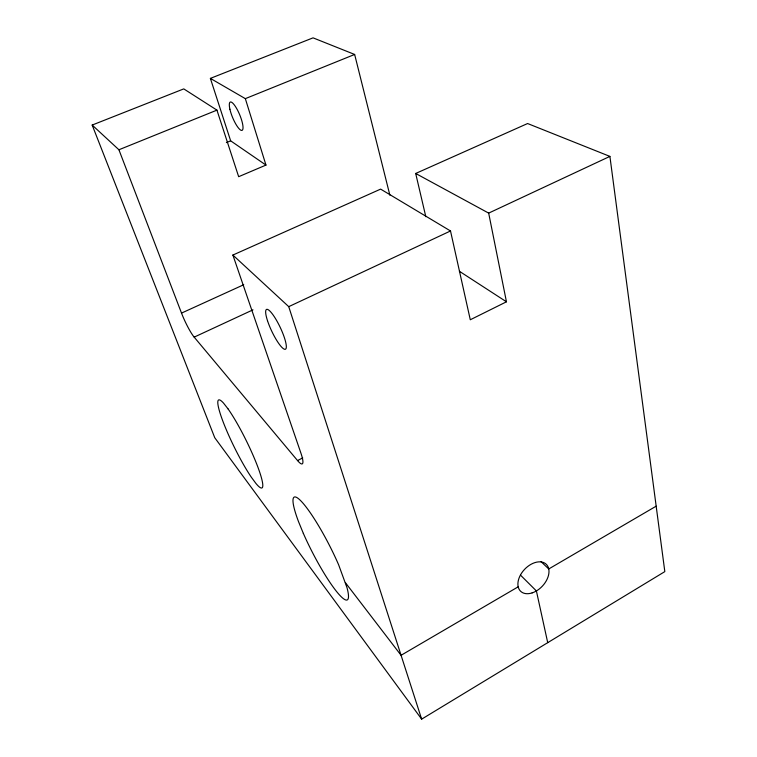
<?xml version="1.0" encoding="UTF-8"?>
<svg xmlns="http://www.w3.org/2000/svg" width="757" height="757" viewBox="0 0 757 757"><rect width="100%" height="100%" fill="white"/><g stroke="black" fill="none" stroke-linecap="round" stroke-linejoin="round"><path stroke-width="1.14" d="M389.864 195.174L354.645 54.457L313.057 37.85L210.38 78.387L245.334 98.647L265.962 165.083L238.663 176.693L216.937 110.134L183.771 88.891L92.174 125.056L214.751 437.726L421.649 719.15L664.826 571.611L609.905 156.396L527.601 123.533L415.688 173.467L425.812 216.691M518.176 586.826L401.068 655.288L345.391 582.653M656.168 506.168L548.749 568.961L541.085 561.675M92.174 125.056L118.915 149.763L181.519 313.095A20.307 2.924 64.8 0 0 194.171 337.13L297.548 460.559L302.724 457.909M415.688 173.467L488.672 213.114L506.452 301.797L470.286 319.766L450.51 230.97L380.629 189.118L232.882 255.052L300.908 453.102A25.142 4.504 63.5 0 1 297.548 460.559M232.882 255.052L288.739 306.651L450.51 230.97M488.672 213.114L609.905 156.396M194.171 337.13L252.98 309.84M181.519 313.095L243.745 284.727M226.371 142.6L230.648 140.83L265.962 165.083M118.915 149.763L216.937 110.134M245.334 98.647L354.645 54.457M459.376 271.261L506.452 301.797M520.542 575.169L536.401 590.952L547.718 642.655M210.38 78.387L230.648 140.83M288.739 306.651L421.649 719.15M228.065 408.912L223.495 403.065A49.054 6.813 63.8 0 0 222.728 420.807A49.054 6.813 63.8 0 0 251.286 477.156L255.894 483.411A49.054 6.813 63.8 0 0 257.948 467.287A49.054 6.813 63.8 0 0 228.065 408.912M303.33 533.363L298.523 521.639A57.854 9.169 62.7 0 1 301.665 501.711A57.854 9.169 62.7 0 1 338.625 564.779L347.056 587.839A57.854 9.169 62.7 0 1 336.61 591.567A57.854 9.169 62.7 0 1 303.33 533.363M267.486 320.646A22.067 4.646 64.6 0 0 285.37 349.27A22.067 4.646 64.6 0 0 275.122 317.997A22.067 4.646 64.6 0 0 267.486 320.646M229.91 109.254A15.348 3.804 67.4 0 0 241.729 130.431A15.348 3.804 67.4 0 0 236.856 108.876A15.348 3.804 67.4 0 0 229.91 109.254M532.124 592.901A18.622 12.235 -46.8 0 0 547.519 565.829A18.622 12.235 -46.8 0 0 520.674 574.61A18.622 12.235 -46.8 0 0 532.124 592.901"/></g></svg>
